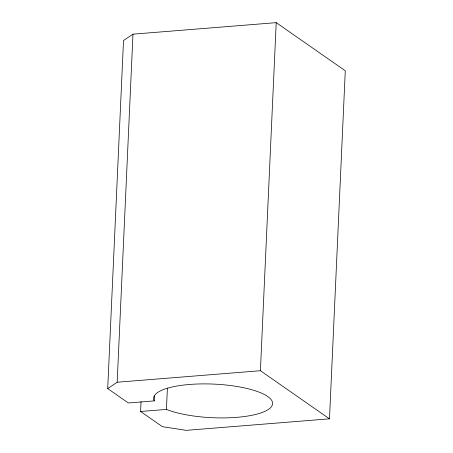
<?xml version="1.0" encoding="UTF-8"?>
<svg xmlns="http://www.w3.org/2000/svg" width="453" height="453" viewBox="0 0 453 453"><rect width="100%" height="100%" fill="white"/><g stroke="black" fill="none" stroke-linecap="round" stroke-linejoin="round"><path stroke-width="0.68" d="M140.589 411.488L166.432 409.41A59.564 16.818 2.6 0 0 263.759 411.856A59.564 16.818 2.6 0 0 225.09 384.92A59.564 16.818 2.6 0 0 154.218 400.899L128.369 402.977L107.712 388.589L123.516 40.521L132.978 34.168L276.211 22.65L345.288 70.764L329.484 418.832L186.251 430.35L162.401 426.675L140.589 411.488L141.036 401.601M107.712 388.589L117.174 382.236L132.978 34.168M154.218 400.899L154.439 395.956M166.432 409.41L167.395 388.227M329.484 418.832L260.407 370.713L276.211 22.65M117.174 382.236L260.407 370.713"/></g></svg>
